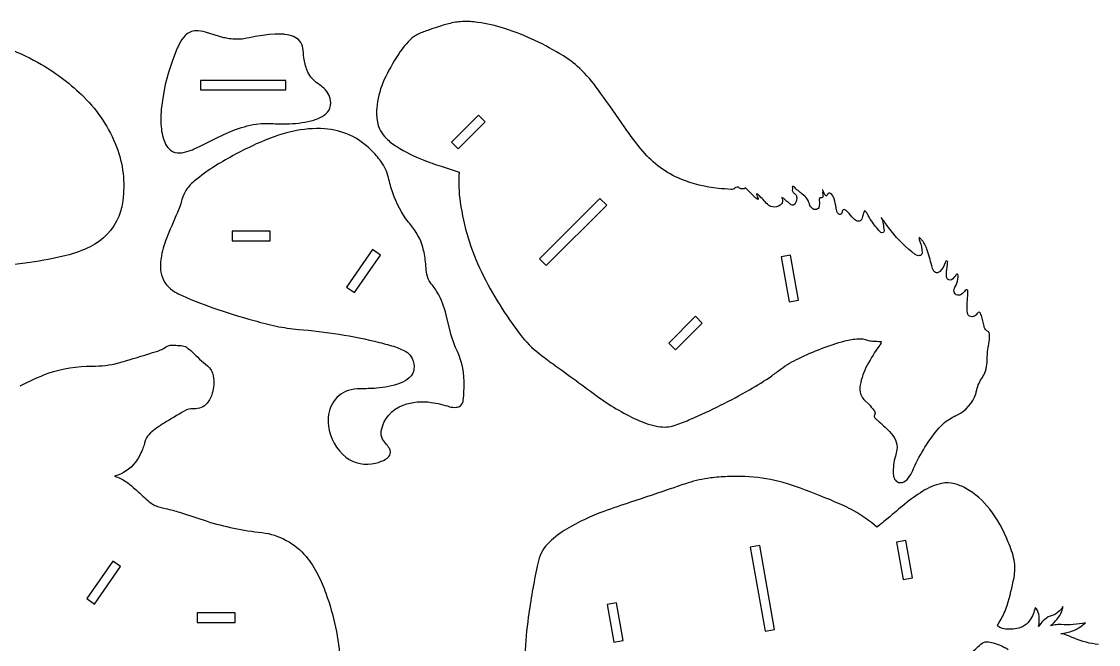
# Model space of a CAD drawing. Extents: x -1405 to 1223, y -124 to 2154.
# Drawn here: x -297 to 1063, y 1367 to 2154 of the extents above; entities that cross this region are included whole.
import ezdxf

# ---------------------------------------------------------------- set-up
doc = ezdxf.new("R2010")
doc.units = 0
doc.header["$MEASUREMENT"] = 0
doc.layers.get('0').update_dxf_attribs({"linetype": 'CONTINUOUS'})

msp = doc.modelspace()

# ---------------------------------------------------------------- linework, layer by layer
for points in [[(609.7, 1943.4, 0.472542), (603.9, 1943, -0.22285), (599.2, 1941.5, 0.001624), (583.1, 1942.9, -0.068121), (535.6, 1954.6, -0.12294), (487.7, 1989.8, -0.02381), (464.7, 2019.8, 0.001574), (434.3, 2063.4, 0.042264), (410.7, 2091.8, 0.057419), (387.2, 2110.3, 0.061287), (313, 2145, 0.042216), (278.9, 2152.7, 0.038891), (259.6, 2153.7, 0.053878), (242.1, 2150.8, 0.024246), (215.8, 2142.4, 0.039203), (202.2, 2137, 0.093957), (191.1, 2128.1, 0.045786), (176, 2107.7, 0.044522), (159.2, 2076.2, 0.075403), (151.4, 2044.4, 0.062755), (152.3, 2026.8, 0.154552), (163.4, 2006.2, 0.054283), (176.8, 1995.7, 0.050589), (210.1, 1978.9, 0.012561), (232.8, 1970.8), (255.6, 1963.4, 0.056962), (256.9, 1925.5, 0.077991), (283.8, 1837.3, 0.031223), (306.9, 1795.6, 0.021695), (332.6, 1758.4, 0.066128), (357, 1734, 0.012098), (374.2, 1721.1, -0.002903), (432.2, 1678.7, 0.051664), (483.6, 1649.3, 0.066066), (510, 1641.7, 0.116399), (529.7, 1644, 0.018336), (548, 1651.3, 0.02908), (622.3, 1688.5, 0.025635), (650.6, 1706.1, 0.007028), (662.3, 1714.9, -0.046863), (684.6, 1728, -0.049175), (742.9, 1750.2, -0.041508), (760, 1753, -0.094251), (771.2, 1751.2, 0.043478), (778, 1750, 0.002725), (788.6, 1749.5, -0.170198), (786.9, 1744.7, 0.034561), (771, 1719.4, 0.075272), (762.2, 1694.3, 0.078691), (762.1, 1685.8, 0.149428), (767, 1676.2), (774.7, 1668.4, -0.036385), (780.5, 1661.3, -0.259667), (780.2, 1656.4, 0.278525), (780.7, 1652.9, 0.074068), (784, 1650, -0.021462), (799.3, 1635.7, -0.070209), (806.7, 1625.4, -0.156754), (808.5, 1612.6, -0.042814), (806.7, 1604.8, 0.083035), (804, 1582.1, 0.099043), (805.7, 1575.6, 0.410108), (817.4, 1572.1, 0.121168), (824.7, 1579.2, 0.044531), (829.8, 1589.1, -0.071518), (862, 1640.4, -0.083569), (877, 1652.8, -0.017319), (885, 1656.7, 0.199218), (908.2, 1683.2, 0.033314), (909.5, 1688.6, -0.093942), (916.7, 1704, 0.043112), (920.6, 1712.1, 0.07813), (922.6, 1723.5, -0.010511), (923.1, 1737, -0.045257), (924.8, 1746.4, 0.050349), (925.7, 1758, 0.219237), (923.9, 1761.9, -0.050899), (921.3, 1763.6, -0.141018), (918.7, 1768.9, 0.034098), (915.5, 1782.2, 0.04051), (914.1, 1785.3, 0.540897), (910.5, 1785.4, -0.124694), (906.7, 1781.6, -0.224341), (900.4, 1781.3, -0.20451), (898.2, 1784.2, -0.08534), (897.2, 1791.6, -0.022348), (898, 1805.1, 0.004974), (898.2, 1811.6, 0.092324), (898.4, 1813.9, 0.465358), (896.2, 1814.7, 0.142161), (894.2, 1812.7, -0.140197), (888.1, 1808.1, -0.573079), (880.8, 1815.2, -0.097038), (883.4, 1820.8, 0.11842), (886, 1831, 0.177577), (885.8, 1834, 0.309517), (884.3, 1834.6, 0.161792), (883.1, 1833.3, -0.100321), (877.7, 1827.5, -0.478851), (871.8, 1829.7, -0.115052), (871.2, 1834.3, -0.031602), (872.4, 1846.8, 0.072918), (872.9, 1850, 0.578926), (870.5, 1850.9, 0.123345), (869.5, 1848.9, -0.130178), (863, 1838, -0.108216), (859.9, 1836.3, -0.318296), (855.4, 1838.5, -0.094082), (852.6, 1845.2, 0.021518), (846.6, 1866.2, 0.09786), (839.4, 1878.5, 0.03274), (836.8, 1880.9, 0.121912), (837.7, 1876, -0.083977), (840.5, 1861.8, -0.265467), (838.6, 1858.3, -0.227759), (833.3, 1858.7, -0.073492), (827.6, 1862.7, -0.063951), (798.1, 1893.5, -0.001993), (788.9, 1906.1, -0.065814), (791.1, 1898.2, -0.033038), (792.4, 1889.5, -0.636537), (788.4, 1887.1, -0.1072), (787.3, 1888, -0.02213), (776.4, 1901.9, -0.035849), (771.1, 1911, 0.147773), (767.8, 1914.6, 0.117008), (766.1, 1910.5, -0.065461), (764.2, 1904, -0.186611), (761.2, 1901.5, -0.236214), (756.4, 1902.7, -0.068673), (751.9, 1907.1, 0.019958), (744.6, 1914.9, 0.052886), (743, 1916, 0.456459), (739.6, 1913.9, -0.036884), (739.2, 1911.7, -0.319333), (736.2, 1909.9, -0.244637), (733.1, 1913, -0.054525), (731.9, 1918.3, 0.026472), (729.3, 1929.7, 0.168091), (724.7, 1936.6, 0.460719), (720.9, 1935.7), (720.6, 1934.2, -0.371112), (718.9, 1933.6, -0.176591), (716.7, 1936.8, 0.077651), (715.1, 1940.6, 0.04134), (714.6, 1941.2, -0.077471), (714.8, 1937.4, -0.024305), (715.3, 1933, -0.387706), (713.4, 1930.8, 0.04491), (711.6, 1931.1, 0.281354), (710.9, 1930.3, 0.124384), (710.6, 1927.4, -0.072041), (710.3, 1919.8, -0.534247), (702.6, 1917, -0.168584), (698.1, 1923.2, 0.199715), (689, 1935.6, -0.036089), (678.7, 1944.9, 0.100537), (677.6, 1945.5, 0.324624), (676.5, 1944.6, 0.074546), (676.7, 1943.6, -0.02832), (676.5, 1940.4, 0.217003), (678.2, 1937.4, -0.080053), (681.2, 1934.3, -0.174452), (682, 1930.1, -0.120196), (679.5, 1923.1, -0.413352), (674.9, 1922.3, -0.05516), (672.1, 1924.6, -0.039078), (666.6, 1929.4, 0.087231), (663.4, 1931.3, 0.316019), (663.7, 1930.1, -0.317179), (662.7, 1923.2, -0.217836), (654.3, 1919.3, -0.214543), (645, 1923, 0.00346), (634.1, 1934.4, 0.077735), (631.3, 1936.2, 0.105778), (632.5, 1932.4, -0.064046), (633.5, 1929.9, -0.174397), (633.3, 1928.7, -0.098785), (627.9, 1932.9, 0.010363), (617.3, 1943.6, -0.192388), (613.6, 1942.2, -0.226857)], [(92.9, 2054, 0.184781), (83.1, 2070.9, 0.011254), (75, 2076.9, -0.136454), (63.6, 2091.8, -0.060758), (59.4, 2108, -0.002191), (58.1, 2120.1, 0.26826), (46.3, 2134.8, 0.07219), (35.4, 2137.5, 0.020381), (29.7, 2137.8), (23.1, 2137.8), (15.7, 2137.3), (7.3, 2136.2), (-2.1, 2134.7, -0.008983), (-16.5, 2131.9, -0.07392), (-34.9, 2132, -0.020643), (-41.6, 2133.3), (-65.1, 2140.4, 0.078568), (-77, 2142.1, 0.192811), (-90.7, 2135.9, 0.07529), (-98.1, 2125.3, 0.019181), (-100.6, 2120), (-106.7, 2104.7), (-111.7, 2089.3), (-115.7, 2074.1), (-118.6, 2059.4), (-120.5, 2045.6, 0.044501), (-121, 2020.8, 0.08879), (-115.3, 1998.9, 0.107011), (-109.1, 1991.2, 0.188625), (-97.3, 1987.7, 0.071924), (-85.5, 1990.3, 0.017438), (-80.2, 1992.3), (-71.5, 1996.3), (-52.2, 2006), (-41.6, 2011.1), (-30.5, 2015.9, -0.059152), (-0.7, 2024.1), (5.6, 2024.8), (12, 2025), (15.3, 2025, 0.016769), (37.2, 2024.4, 0.054486), (68.3, 2028.2, 0.057388), (82.4, 2033.7, 0.122302), (90.8, 2041.4, 0.205506)], [(-98.5, 1916.5, 0.005788), (-113, 1882.8, 0.04105), (-120.7, 1857.7, 0.080681), (-121.3, 1837.2, 0.205977), (-106.3, 1813.8, 0.045633), (-99.6, 1809.9, 0.024714), (-55.6, 1792.1, 0.019689), (-3.6, 1776, 0.014897), (24.4, 1768.9, 0.031658), (52.5, 1764.8, -0.040976), (154.7, 1748.3, -0.01316), (175.1, 1742.6, -0.054976), (190.1, 1735.6, -0.154932), (196.1, 1727.8, -0.144626), (198.5, 1714.6, -0.175825), (192.6, 1703.7, -0.099375), (181.1, 1696.9, -0.072382), (151.2, 1690.4, -0.016027), (130.3, 1689.8, 0.062085), (115.3, 1687.4, 0.198695), (95.2, 1670.5, 0.162273), (90.4, 1642.9, 0.193611), (112.5, 1603.4, 0.234306), (149.9, 1595.7, 0.074764), (164, 1601.6, 0.197809), (168.6, 1607.6, 0.189058), (167.8, 1613.6, 0.050269), (163.9, 1619.3, -0.029541), (158.8, 1626.2, -0.189313), (157.2, 1636.3, -0.273344), (185, 1669.2, -0.126468), (220.4, 1672.6, -0.037935), (243.5, 1667.1, 0.078528), (251.8, 1666.3, 0.124111), (257.2, 1668.3, 0.210924), (260.8, 1675.3, 0.022805), (261.9, 1699.1, 0.113445), (251.1, 1741.8, -0.045804), (244.6, 1761), (239.2, 1783.1, 0.073707), (227.8, 1811.7, 0.03925), (219.5, 1823.5, -0.127436), (214.8, 1834.4, -0.025077), (213.5, 1845.1, 0.032606), (210.7, 1864.6, 0.107501), (196.8, 1893.8, 0.017551), (191.5, 1900.4, -0.087371), (171.7, 1937.4, -0.025339), (166.2, 1956.5, 0.101212), (156.6, 1977.1, 0.048029), (144.5, 1991.1, 0.184975), (85.6, 2018.2, 0.074535), (45, 2014.8, 0.050622), (-0.7, 1999, 0.03268), (-52.3, 1971.4, 0.031792), (-79.2, 1952, 0.086048), (-90.8, 1938.4, 0.069194), (-95.5, 1925.5, -0.034224)]]:
    msp.add_lwpolyline(points, format="xyb", close=True)
for points in [[(-357.9, 2134, -0.071157), (-272.1, 2099.4, -0.063535), (-218.5, 2058.4, -0.103883), (-177.3, 1995.4, -0.125822), (-169.5, 1927.3, -0.058409), (-174.5, 1907.5, -0.186899), (-210.6, 1869.2, -0.053724), (-241, 1858.1, -0.029719), (-286.6, 1849.4), (-342.2, 1842.1, 0.016937)], [(-299.1, 1693.3, -0.038158), (-263.6, 1709.3, -0.087709), (-208, 1718.3, 0.064684), (-174.9, 1722.4, 0.012478), (-166.1, 1724.9, 0.001256), (-126.8, 1736.9, 0.078682), (-114.2, 1743.1, -0.153023), (-104.9, 1744.9, 0.00732), (-95.6, 1744.3, -0.123438), (-89.1, 1742.1, -0.04468), (-81.8, 1736.5, -0.006183), (-72.5, 1727.3, 0.021229), (-62.3, 1718.9, -0.173316), (-55.1, 1706, -0.124233), (-56.4, 1684, -0.105892), (-62.9, 1671.6, -0.23034), (-79.7, 1664.4, 0.138003), (-91.8, 1661.6, 0.001332), (-117.3, 1646.3, 0.04333), (-134.9, 1633.5, 0.107282), (-140.8, 1625.4, 0.042863), (-142.2, 1619.9, -0.04307), (-144.6, 1613, -0.063856), (-153.6, 1596.8, -0.162699), (-179.7, 1579.2, -0.08012), (-165.7, 1572.5, -0.035438), (-156.3, 1565.2, -0.002832), (-139.9, 1550.4, 0.030554), (-131.9, 1544, 0.073925), (-125.6, 1541.1, 0.01298), (-112.9, 1537.9, -0.012643), (-95.4, 1533, -0.003217), (-64.1, 1522.7, 0.050106), (6.5, 1508.1, -0.190981), (62.1, 1477.7, -0.060071), (77, 1455.1, -0.033689), (87.1, 1431.5, -0.070329), (105.4, 1344.2, 0.000867)], [(1063.3, 1366.6, -0.072462), (1032.5, 1374.5, 0.002512), (1022.9, 1378.6, 0.084174), (1015.7, 1380.1, 0.028857), (1030.6, 1383.8, 0.084355), (1042.6, 1390.7, 0.016017), (1046.8, 1394.1, -0.076831), (1016, 1391.9, 0.033953), (1010.4, 1391.6, 0.016224), (1002.9, 1390.5, 0.116639), (1017.1, 1408.6, 0.10824), (1018.2, 1414.7, -0.160307), (1007.3, 1404.2, -0.020077), (1002.3, 1402.5, 0.118622), (993.4, 1396.5, 0.056735), (987.7, 1389.2, 0.071798), (988.2, 1402.6, 0.112281), (984.9, 1411.5, 0.042976), (983.2, 1413.6, -0.127297), (976.2, 1396.9, -0.139663), (967.3, 1389, -0.103129), (948.1, 1385.9, -0.070306), (939.9, 1387.6, -0.139531), (935.6, 1391.1, 0.031574), (944.3, 1406.5, 0.033688), (948, 1416.1, 0.027922), (956.6, 1451, 0.089098), (956.8, 1473.3, 0.043241), (949.4, 1496, 0.069097), (926, 1537.7, 0.099062), (895.8, 1563.9, 0.055164), (881.2, 1569.8, 0.114018), (865.1, 1570.2, 0.083585), (841.2, 1560.3, 0.031644), (818.7, 1544.1, 0.006245), (797.5, 1526.3, -0.012228), (783.1, 1514.8, 0.060098), (754.2, 1535.4, 0.032892), (729.8, 1547.1, 0.012103), (680.7, 1566.4, 0.096467), (594.5, 1578.8, 0.018174), (573, 1577.1, 0.043455), (544.9, 1570.8, 0.013124), (526.6, 1564.7, -0.004811), (471.9, 1546.4, 0.006416), (438.3, 1534.8, 0.044644), (391.3, 1512.5, 0.051416), (369.5, 1496, 0.145762), (355.7, 1472.3, 0.017655), (354.1, 1465.5, 0.01655), (342.9, 1401.2, 0.020828), (338.5, 1353.9, 0.022262)], [(901.2, 1355.1, 0.023117), (914.8, 1367.1, -0.200838), (922.2, 1370.1, -0.055662), (930.3, 1368.7, -0.068955), (949.3, 1360.5, -0.011762)]]:
    msp.add_lwpolyline(points, format="xyb")
for points in [[(36.6, 2067.4), (36.6, 2079.4), (-71.4, 2079.4), (-71.4, 2067.4)], [(288.4, 2026.9), (279.9, 2035.3), (246, 2001.4), (254.4, 1992.9)], [(442, 1921.7), (433.5, 1930.2), (357.1, 1853.8), (365.6, 1845.3)], [(16.7, 1876.7), (16.7, 1888.7), (-31.3, 1888.7), (-31.3, 1876.7)], [(123.2, 1811.3), (156.1, 1858.7), (146.2, 1865.5), (113.4, 1818.2)], [(684.3, 1801.8), (674.1, 1858.5), (662.3, 1856.4), (672.5, 1799.7)], [(562.8, 1772.8), (554.3, 1781.3), (520.3, 1747.3), (528.8, 1738.9)], [(816.4, 1448.9), (828.3, 1451), (819.9, 1498.2), (808.1, 1496.1)], [(642.2, 1383.4), (654, 1385.5), (635.3, 1491.8), (623.4, 1489.7)], [(-182.1, 1472), (-215, 1424.7), (-205.1, 1417.8), (-172.3, 1465.2)], [(450.9, 1369.8), (462.8, 1371.9), (454.4, 1419.2), (442.6, 1417.1)], [(-75.6, 1406.6), (-75.6, 1394.6), (-27.6, 1394.6), (-27.6, 1406.6)]]:
    msp.add_lwpolyline(points, close=True)

doc.saveas('drawing.dxf')
